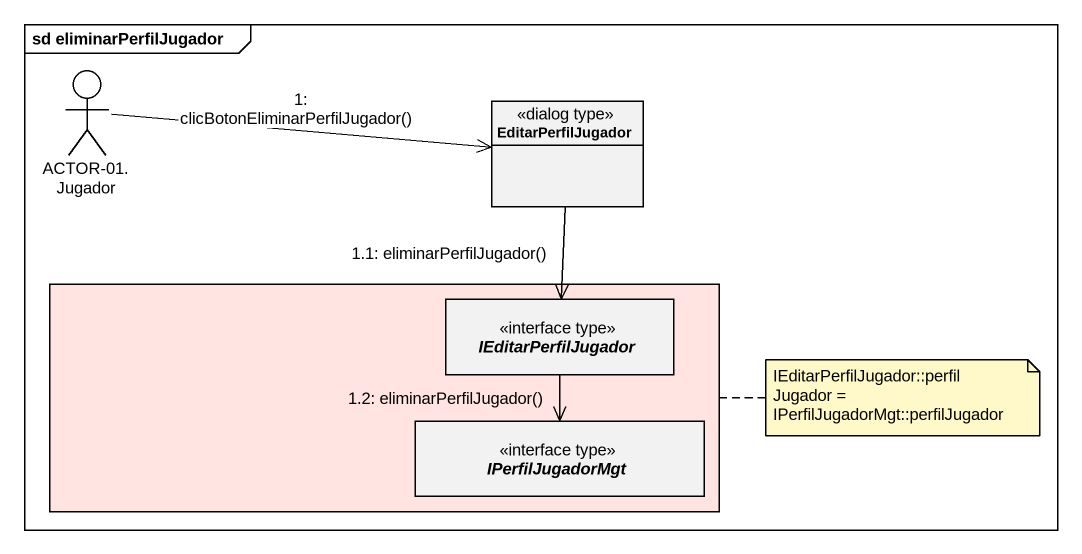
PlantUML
@startuml
mainframe sd eliminarPerfilJugador
allowmixing
hide circle
hide empty members
actor "ACTOR-01. Jugador" as ACTOR_01_Jugador
class EditarPerfilJugador <<dialog type>>
rectangle " " as rectangle1 #FFE4E1 {
  interface IEditarPerfilJugador <<interface type>>
  interface IPerfilJugadorMgt <<interface type>>
}
ACTOR_01_Jugador -right-> EditarPerfilJugador : 1: clicBotonEliminarPerfilJugador()
EditarPerfilJugador --> IEditarPerfilJugador : 1.1: eliminarPerfilJugador()
IEditarPerfilJugador --> IPerfilJugadorMgt : 1.2: eliminarPerfilJugador()
note right of rectangle1 : IEditarPerfilJugador::perfilJugador = IPerfilJugadorMgt::perfilJugador
@enduml
